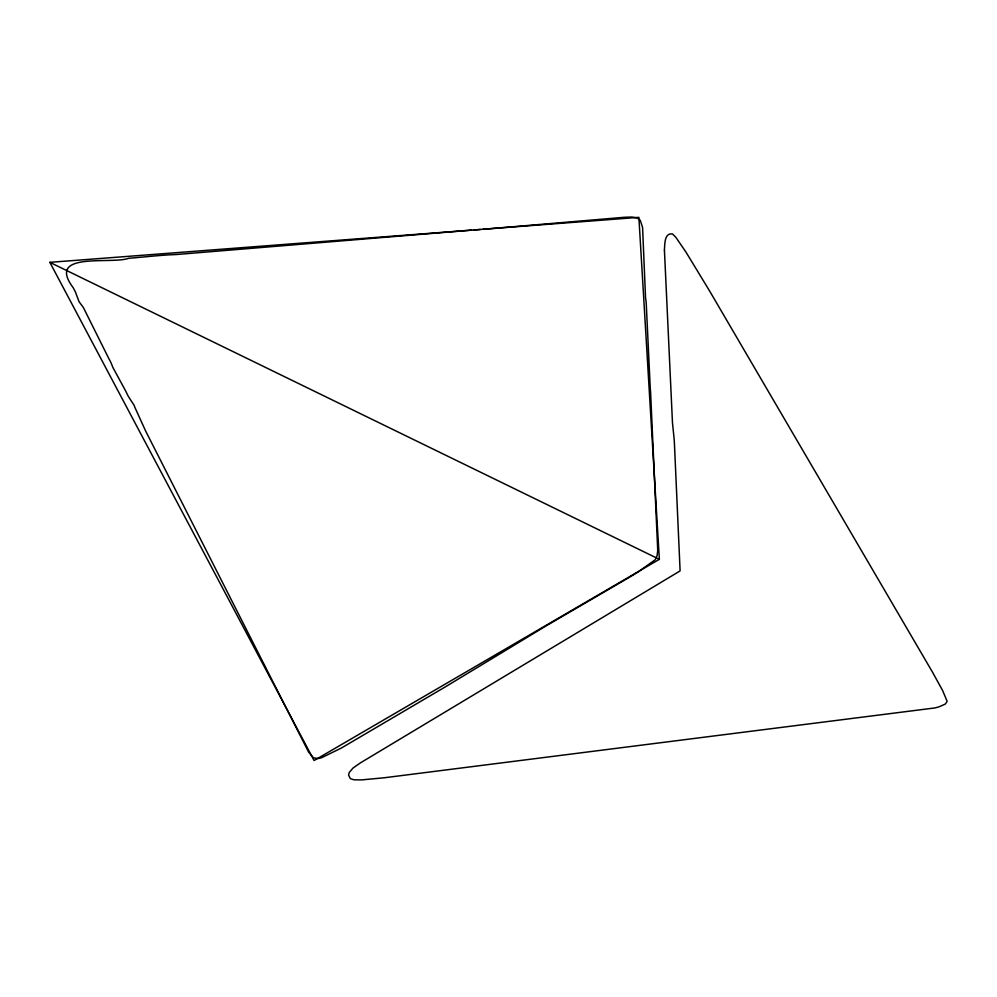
<?xml version="1.0" encoding="UTF-8"?>
<svg xmlns="http://www.w3.org/2000/svg" width="997" height="997" viewBox="0 0 997 997"><rect width="100%" height="100%" fill="white"/><g stroke="black" fill="none" stroke-linecap="round" stroke-linejoin="round"><path stroke-width="1.5" d="M659.366 559.329L314.08 760.524L49.85 262.336L638.878 217.346L659.366 559.329L49.85 262.336M471.506 230.157L177.154 254.459A102.616 86.029 -18.9 0 1 174.288 254.609C159.071 255.232 143.917 257.101 128.738 258.285C111.328 264.753 45.575 250.883 73.192 287.722A214.841 179.41 -31.6 0 1 75.485 292.146L78.888 301.256A3.465 2.954 -24.7 0 0 79.212 301.904L83.337 307.45L108.823 358.559A65.341 56.256 -28.1 0 1 109.932 360.59A70.077 60.319 -28.3 0 1 111.265 363.369L112.773 367.17A28.801 24.987 -24.5 0 0 113.596 368.79L125.572 390.812A271.857 238.196 -13.6 0 0 128.339 396.382L133.984 405.143A3.44 3.003 -26.4 0 1 134.433 406.053A2.854 2.505 -26.3 0 1 134.508 406.539L145.699 431.128L308.534 751.925L313.469 757.845L318.18 758.53L321.296 757.857L341.248 748.099L445.397 686.833L546.007 625.942L629.007 577.525A351.567 311.363 -10.8 0 0 638.741 571.518L655.266 559.703L657.11 555.553L657.733 550.394L650.567 391.833A45.912 41.562 -1.7 0 0 650.48 390.65A34.372 31.094 -1.1 0 0 650.293 389.054L646.255 303.798A104.249 92.609 -5.7 0 0 646.081 301.742L645.769 299.299A24.177 21.336 0.6 0 1 645.52 297.343L642.579 227.391L640.236 220.275L636.983 217.907L631.849 217.022L624.371 217.284L482.922 229.298M473.899 229.971L480.479 229.484M664.426 250.122L672.477 422.878L674.047 438.082A184.246 169.116 -9.3 0 1 674.371 442.556A228.961 209.931 -12.4 0 1 674.533 445.871L680.104 570.907L360.166 763.029L353.025 768.039L349.249 772.463L348.589 775.105L350.358 778.657L353.935 779.791L361.562 779.903L384.356 777.76L934.575 707.982A49.912 45.6 26.2 0 0 939.348 706.699L945.318 704.056L947.15 701.327L942.576 690.46L932.569 672.277L709.652 291.062L686.048 252.241L675.816 237.261L672.551 233.996C664.176 232.488 664.862 244.764 664.426 250.122"/></g></svg>
